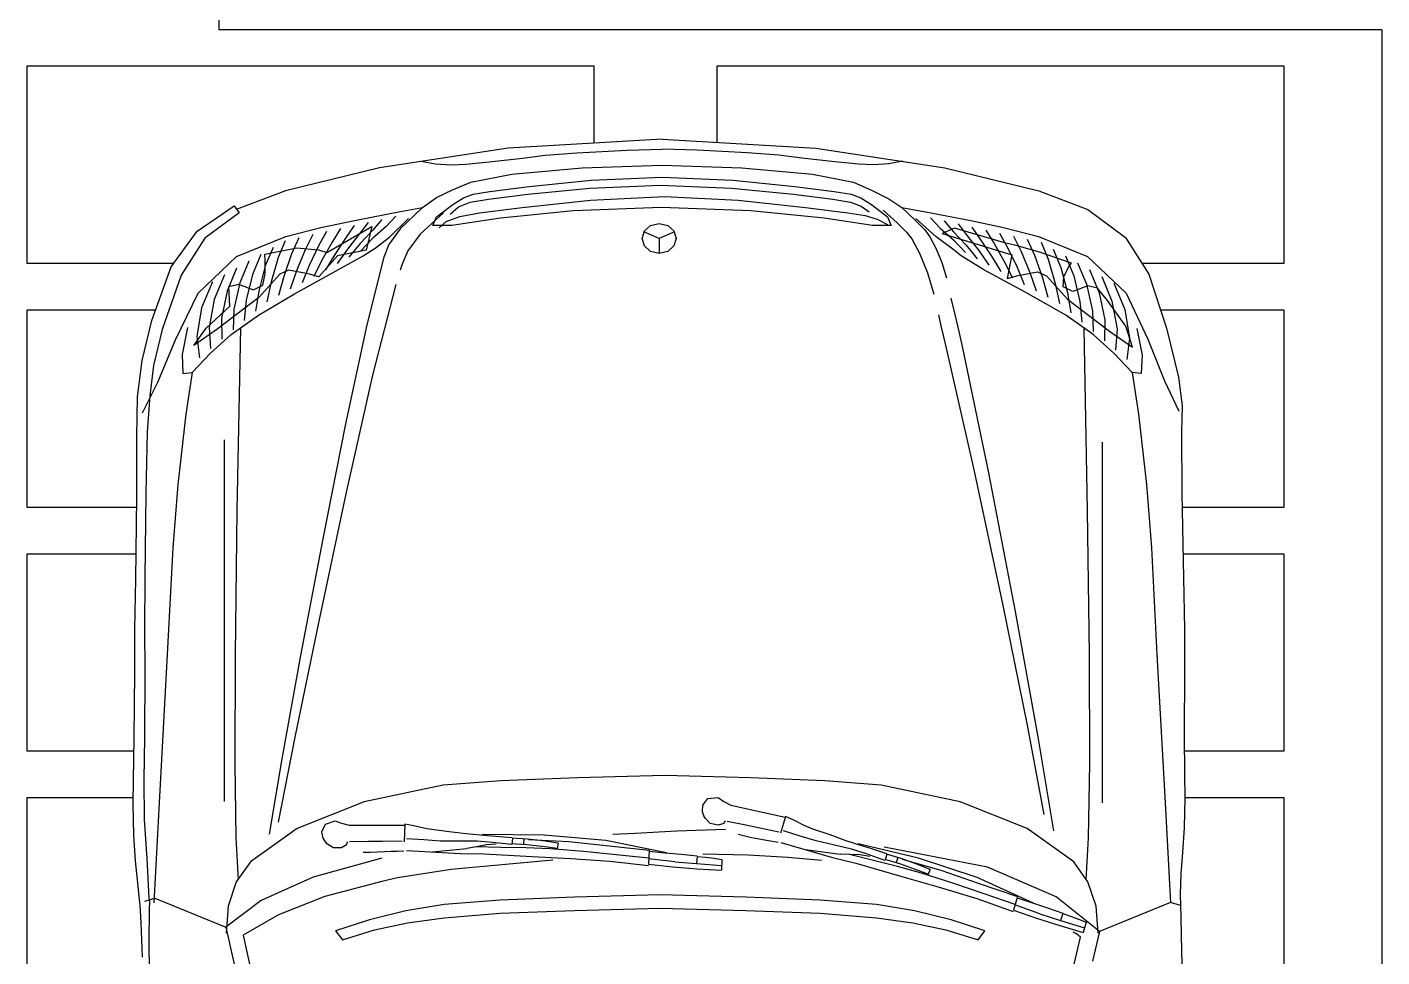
# Model space of a CAD drawing. Header units: millimetres. Extents: x 3923 to 4007, y 744 to 863.
# Drawn here: x 3928.273 to 3932.285, y 828.165 to 830.919 of the extents above; entities that cross this region are included whole.
import ezdxf

# ---------------------------------------------------------------- set-up
doc = ezdxf.new("R2010")
doc.units = ezdxf.units.MM
doc.layers.add('-HIDRO', color=8, linetype='Continuous')

# ---------------------------------------------------------------- blocks, each defined once
blk = doc.blocks.new('Austin Mini dessus')
at = {"color": 8, "flags": 128}
for points in [[(0.581, 3.797), (0.6212, 3.7976)], [(0.6212, 3.7976), (0.674, 3.7963)], [(-0.2069, 3.765), (-0.1204, 3.7865)], [(-0.1204, 3.7865), (-0.0703, 3.7926)], [(-0.114, 3.7617), (-0.0609, 3.787)], [(-0.0703, 3.7926), (-0.0241, 3.7916)], [(-0.0241, 3.7916), (0.0842, 3.7922)], [(0.0842, 3.7922), (0.2332, 3.7952)], [(0.2332, 3.7952), (0.3237, 3.797)], [(0.3237, 3.797), (0.3971, 3.7966)], [(0.3971, 3.7966), (0.5088, 3.7962)], [(0.5088, 3.7962), (0.581, 3.797)], [(0.674, 3.7963), (0.7177, 3.7934)], [(0.7177, 3.7934), (0.7547, 3.7905)], [(0.7547, 3.7905), (0.7913, 3.7892)], [(0.7913, 3.7892), (0.8117, 3.7899)], [(0.8107, 3.7898), (0.8054, 3.7722)], [(0.8117, 3.7899), (0.831, 3.7901)], [(0.831, 3.7901), (0.8924, 3.7915)], [(0.8924, 3.7915), (1.0016, 3.7949)], [(-0.302, 3.7337), (-0.2069, 3.765)], [(-0.1874, 3.7324), (-0.114, 3.7617)], [(0.3684, 3.7483), (0.6405, 3.7634)], [(0.6405, 3.7634), (0.8064, 3.7721)], [(0.8054, 3.7722), (0.8566, 3.6469)], [(-0.3667, 3.6929), (-0.302, 3.7337)], [(-0.269, 3.694), (-0.1874, 3.7324)], [(-0.0554, 3.7158), (0.0688, 3.7297)], [(0.0688, 3.7297), (0.18, 3.7384)], [(0.18, 3.7384), (0.3684, 3.7483)], [(-0.1734, 3.7051), (-0.2108, 3.6933)], [(-0.2065, 3.713), (-0.1595, 3.7223)], [(-0.2018, 3.6646), (-0.1734, 3.7051)], [(-0.1288, 3.7047), (-0.1629, 3.672)], [(-0.1595, 3.7223), (-0.127, 3.7206)], [(-0.127, 3.7206), (-0.1288, 3.7047)], [(-0.1288, 3.7047), (-0.0554, 3.7158)], [(-0.4163, 3.6266), (-0.3667, 3.6929)], [(-0.3332, 3.6261), (-0.269, 3.694)], [(-0.2862, 3.6722), (-0.24, 3.6915)], [(-0.2108, 3.6933), (-0.2557, 3.6613)], [(-0.2548, 3.669), (-0.2057, 3.6781)], [(-0.24, 3.6915), (-0.1897, 3.6999)], [(-0.2057, 3.6781), (-0.1684, 3.6754)], [(-0.1897, 3.6999), (-0.152, 3.6952)], [(-0.2983, 3.6509), (-0.2548, 3.669)], [(-0.2557, 3.6613), (-0.2776, 3.6432)], [(-0.2696, 3.6465), (-0.2217, 3.6563)], [(-0.2582, 3.5904), (-0.2018, 3.6646)], [(-0.2217, 3.6563), (-0.1848, 3.6556)], [(-0.1629, 3.672), (-0.1958, 3.6357)], [(-0.3103, 3.6295), (-0.2696, 3.6465)], [(-0.2844, 3.624), (-0.2378, 3.6344)], [(-0.2776, 3.6432), (-0.2819, 3.6262)], [(-0.2378, 3.6344), (-0.2012, 3.6358)], [(-0.1958, 3.6357), (-0.2299, 3.5876)], [(0.6296, 3.652), (-0.0059, 3.652)], [(0.8118, 3.6411), (0.769, 3.6265)], [(0.8566, 3.6469), (0.7958, 3.5707)], [(0.8596, 3.6444), (0.8118, 3.6411)], [(0.8566, 3.6469), (0.909, 3.6348)], [(-0.4494, 3.54), (-0.4163, 3.6266)], [(-0.3686, 3.5396), (-0.3332, 3.6261)], [(-0.3224, 3.6082), (-0.2844, 3.624)], [(-0.2992, 3.6015), (-0.2538, 3.6126)], [(-0.2819, 3.6262), (-0.2717, 3.5998)], [(-0.2538, 3.6126), (-0.2177, 3.6161)], [(-0.2069, 3.6195), (0.1144, 3.6255)], [(0.1144, 3.6255), (0.369, 3.6287)], [(0.369, 3.6287), (0.5603, 3.6292)], [(0.5603, 3.6292), (0.6914, 3.6273)], [(0.6914, 3.6273), (0.7656, 3.6231)], [(0.769, 3.6265), (0.7337, 3.6018)], [(0.8299, 3.5961), (0.835, 3.6098)], [(0.835, 3.6098), (0.8402, 3.6233)], [(0.8372, 3.5784), (0.8502, 3.6203)], [(0.8402, 3.6233), (0.8582, 3.6183)], [(0.8462, 3.577), (0.8582, 3.6183)], [(0.8634, 3.6093), (0.8604, 3.6051)], [(0.8666, 3.6133), (0.8634, 3.6093)], [(0.9143, 3.6021), (0.8666, 3.6133)], [(-0.3219, 3.5976), (-0.3417, 3.5395)], [(-0.3344, 3.5868), (-0.2992, 3.6015)], [(-0.3144, 3.5923), (-0.3219, 3.5976)], [(-0.2975, 3.5839), (-0.3144, 3.5923)], [(-0.3139, 3.579), (-0.2698, 3.5907)], [(-0.2994, 3.5535), (-0.2582, 3.5904)], [(-0.28, 3.5832), (-0.2975, 3.5839)], [(-0.2717, 3.5998), (-0.28, 3.5832)], [(-0.2299, 3.5876), (-0.2701, 3.5169)], [(-0.2698, 3.5907), (-0.2341, 3.5963)], [(0.7337, 3.6018), (0.675, 3.5196)], [(0.8151, 3.5556), (0.8242, 3.5824)], [(0.8252, 3.5824), (0.8299, 3.5961)], [(0.8252, 3.5824), (0.8372, 3.5784)], [(0.8604, 3.6051), (0.8577, 3.6008)], [(-0.3465, 3.5655), (-0.3139, 3.579)], [(-0.3287, 3.5566), (-0.2858, 3.5689)], [(-0.2858, 3.5689), (-0.2505, 3.5765)], [(0.517, 3.5386), (0.6793, 3.5662)], [(0.7958, 3.5707), (0.7435, 3.4498)], [(0.8257, 3.5419), (0.8372, 3.5784)], [(0.8334, 3.5361), (0.8462, 3.577)], [(-0.4897, 3.3744), (-0.4494, 3.54)], [(-0.3843, 3.4776), (-0.3686, 3.5396)], [(-0.3585, 3.5441), (-0.3287, 3.5566)], [(-0.3417, 3.5395), (-0.3534, 3.4979)], [(-0.3356, 3.5327), (-0.2955, 3.5465)], [(-0.3066, 3.538), (-0.2994, 3.5535)], [(-0.3001, 3.5036), (-0.3066, 3.538)], [(-0.3051, 3.524), (-0.273, 3.5351)], [(-0.2955, 3.5465), (-0.2617, 3.5558)], [(0.2925, 3.4981), (0.517, 3.5386)], [(0.4929, 3.5192), (0.6502, 3.5491)], [(0.8063, 3.5287), (0.8151, 3.5556)], [(0.8257, 3.5419), (0.8097, 3.4979)], [(0.8192, 3.4954), (0.8334, 3.5361)], [(-0.3639, 3.5197), (-0.3356, 3.5327)], [(-0.3424, 3.5089), (-0.3051, 3.524)], [(-0.3148, 3.5016), (-0.2843, 3.5144)], [(-0.2701, 3.5169), (-0.3098, 3.443)], [(0.2791, 3.4759), (0.4929, 3.5192)], [(0.675, 3.5196), (0.6278, 3.4015)], [(0.8067, 3.5309), (0.7615, 3.4315)], [(0.7972, 3.5019), (0.8063, 3.5287)], [(-0.374, 3.3698), (-0.3363, 3.4925)], [(-0.3693, 3.4953), (-0.3424, 3.5089)], [(-0.3534, 3.4979), (-0.3572, 3.4821)], [(-0.3493, 3.4851), (-0.3148, 3.5016)], [(-0.3363, 3.4925), (-0.2946, 3.4845)], [(-0.3244, 3.4792), (-0.2956, 3.4936)], [(-0.2946, 3.4845), (-0.3001, 3.5036)], [(0.0478, 3.4514), (0.2925, 3.4981)], [(0.7718, 3.4351), (0.7952, 3.5024)], [(0.8092, 3.4984), (0.7905, 3.4435)], [(0.7952, 3.5024), (0.8192, 3.4954)], [(0.7985, 3.4305), (0.8212, 3.4949)], [(-0.3968, 3.4202), (-0.3843, 3.4776)], [(-0.3572, 3.4821), (-0.3836, 3.3914)], [(-0.3746, 3.4709), (-0.3493, 3.4851)], [(-0.3561, 3.4613), (-0.3244, 3.4792)], [(-0.3341, 3.4567), (-0.3068, 3.4729)], [(0.0453, 3.4261), (0.2791, 3.4759)], [(-0.38, 3.4466), (-0.3561, 3.4613)], [(-0.363, 3.4375), (-0.3341, 3.4567)], [(-0.3437, 3.4343), (-0.3181, 3.4522)], [(-0.3098, 3.443), (-0.3346, 3.403)], [(-0.1749, 3.4052), (0.0478, 3.4514)], [(0.7435, 3.4498), (0.7081, 3.2674)], [(0.7905, 3.4435), (0.7715, 3.3887)], [(0.8558, 3.4451), (0.8359, 3.3854)], [(0.8715, 3.4329), (0.8558, 3.4451)], [(-0.4112, 3.3468), (-0.3968, 3.4202)], [(-0.3854, 3.4222), (-0.363, 3.4375)], [(-0.3698, 3.4136), (-0.3437, 3.4343)], [(-0.3534, 3.4119), (-0.3294, 3.4315)], [(-0.172, 3.3767), (0.0453, 3.4261)], [(0.7615, 3.4315), (0.7277, 3.3278)], [(0.7484, 3.3675), (0.7718, 3.4351)], [(0.7785, 3.3642), (0.7985, 3.4305)], [(0.8536, 3.3763), (0.8715, 3.4329)], [(-0.3908, 3.3978), (-0.3698, 3.4136)], [(-0.3836, 3.3914), (-0.374, 3.3698)], [(-0.3767, 3.3898), (-0.3534, 3.4119)], [(-0.363, 3.3894), (-0.3407, 3.4108)], [(-0.3346, 3.403), (-0.3481, 3.3863)], [(-0.2335, 3.3912), (-0.2013, 3.399)], [(-0.2013, 3.399), (-0.1749, 3.4052)], [(0.6278, 3.4015), (0.5988, 3.2619)], [(-0.5243, 3.1472), (-0.4897, 3.3744)], [(-0.3961, 3.3734), (-0.3767, 3.3898)], [(-0.3836, 3.366), (-0.363, 3.3894)], [(-0.3481, 3.3863), (-0.3679, 3.3589)], [(-0.347, 3.3593), (-0.3226, 3.369)], [(-0.3226, 3.369), (-0.2958, 3.3774)], [(-0.2599, 3.3851), (-0.2335, 3.3912)], [(-0.2307, 3.363), (-0.2112, 3.3675)], [(-0.2112, 3.3675), (-0.1915, 3.3721)], [(-0.1915, 3.3721), (-0.172, 3.3767)], [(0.7293, 3.299), (0.7484, 3.3675)], [(0.7715, 3.3887), (0.7537, 3.3335)], [(0.8359, 3.3854), (0.8202, 3.3211)], [(0.8415, 3.3179), (0.8536, 3.3763)], [(-0.4198, 3.2983), (-0.4112, 3.3468)], [(-0.4015, 3.349), (-0.3836, 3.366)], [(-0.3679, 3.3589), (-0.4003, 3.3232)], [(-0.3805, 3.3391), (-0.3683, 3.348)], [(-0.3683, 3.348), (-0.347, 3.3593)], [(-0.339, 3.3298), (-0.3048, 3.3438)], [(-0.3048, 3.3438), (-0.2667, 3.355)], [(0.7472, 3.3485), (0.7374, 3.3232)], [(0.7462, 3.3202), (0.7557, 3.3455)], [(0.7472, 3.3485), (0.7557, 3.345)], [(0.7597, 3.2985), (0.7785, 3.3642)], [(-0.4198, 3.2983), (-0.397, 3.3226)], [(-0.397, 3.3226), (-0.3805, 3.3391)], [(-0.3644, 3.3161), (-0.339, 3.3298)], [(0.7277, 3.3278), (0.7023, 3.2216)], [(0.7374, 3.3232), (0.728, 3.2975)], [(0.7371, 3.2944), (0.7462, 3.3202)], [(0.7537, 3.3335), (0.7422, 3.2911)], [(0.8202, 3.3211), (0.8092, 3.2537)], [(-0.5014, 3.3001), (-0.4965, 3.2759)], [(-0.435, 3.2757), (-0.4198, 3.2983)], [(-0.3926, 3.2902), (-0.3764, 3.3069)], [(-0.3764, 3.3069), (-0.3644, 3.3161)], [(0.728, 3.2975), (0.7203, 3.2716)], [(0.7478, 3.258), (0.7597, 3.2985)], [(0.8325, 3.2537), (0.8415, 3.3179)], [(-0.4965, 3.2759), (-0.4951, 3.2474)], [(-0.4498, 3.2462), (-0.435, 3.2757)], [(-0.4251, 3.2451), (-0.4036, 3.2735)], [(-0.415, 3.2655), (-0.3926, 3.2902)], [(-0.4036, 3.2735), (-0.3881, 3.2799)], [(-0.3992, 3.255), (-0.3897, 3.273)], [(-0.3881, 3.2799), (-0.3879, 3.2469)], [(0.7198, 3.2721), (0.7153, 3.258)], [(0.7208, 3.2721), (0.7313, 3.2686)], [(0.7263, 3.2915), (0.7353, 3.2885)], [(0.7293, 3.2686), (0.7371, 3.2944)], [(0.7422, 3.2911), (0.7318, 3.2485)], [(-0.4054, 3.2337), (-0.3992, 3.255)], [(0.5988, 3.2619), (0.5909, 3.1628)], [(0.7153, 3.258), (0.7105, 3.2437)], [(0.7313, 3.2686), (0.72, 3.2361)], [(0.7318, 3.2485), (0.7208, 3.2061)], [(0.7361, 3.2172), (0.7478, 3.258)], [(0.8092, 3.2537), (0.8014, 3.1546)], [(0.8246, 3.1546), (0.8325, 3.2537)], [(-0.4951, 3.2474), (-0.4961, 3.222)], [(-0.4642, 3.2131), (-0.4498, 3.2462)], [(-0.4433, 3.2092), (-0.4368, 3.2263)], [(-0.4368, 3.2263), (-0.4251, 3.2451)], [(-0.4292, 3.2081), (-0.4223, 3.2271)], [(-0.4223, 3.2271), (-0.4123, 3.2411)], [(-0.4102, 3.2033), (-0.4054, 3.2337)], [(-0.3879, 3.2469), (-0.4009, 3.1615)], [(0.7063, 3.2296), (0.6964, 3.1985)], [(0.7105, 3.2437), (0.7063, 3.2296)], [(0.72, 3.2361), (0.7116, 3.2101)], [(0.7215, 3.2248), (0.721, 3.2072)], [(0.7243, 3.2421), (0.7215, 3.2248)], [(-0.4961, 3.222), (-0.5002, 3.1805)], [(-0.4783, 3.1411), (-0.4642, 3.2131)], [(-0.4482, 3.1794), (-0.4433, 3.2092)], [(-0.4345, 3.1767), (-0.4292, 3.2081)], [(-0.42, 3.129), (-0.4102, 3.2033)], [(0.7116, 3.2101), (0.7041, 3.1774)], [(0.721, 3.2072), (0.7203, 3.1896)], [(0.7263, 3.1761), (0.7361, 3.2172)], [(-0.5002, 3.1805), (-0.5068, 3.1221)], [(-0.457, 3.1102), (-0.4482, 3.1794)], [(-0.4433, 3.1075), (-0.4345, 3.1767)], [(0.6964, 3.1985), (0.6864, 3.1723)], [(0.7041, 3.1774), (0.6969, 3.1476)], [(0.7123, 3.1286), (0.7203, 3.1896)], [(-0.4009, 3.1615), (-0.4139, 3.0323)], [(0.5909, 3.1628), (0.5858, 3.0317)], [(0.6864, 3.1723), (0.6761, 3.1418)], [(0.6998, 3.0852), (0.7263, 3.1761)], [(0.7318, 3.1572), (0.726, 3.0977)], [(0.8014, 3.1546), (0.7962, 3.0235)], [(0.8194, 3.0235), (0.8246, 3.1546)], [(-0.5405, 2.876), (-0.5243, 3.1472)], [(-0.4897, 3.0166), (-0.4783, 3.1411)], [(-0.4326, 3.01), (-0.42, 3.129)], [(0.6761, 3.1418), (0.6698, 3.1266)], [(0.6969, 3.1476), (0.6884, 3.1193)], [(-0.5068, 3.1221), (-0.5121, 3.0818)], [(-0.4678, 3.0008), (-0.457, 3.1102)], [(-0.4541, 2.9981), (-0.4433, 3.1075)], [(0.6607, 3.1082), (0.6538, 3.0932)], [(0.6698, 3.1266), (0.6607, 3.1082)], [(0.6884, 3.1193), (0.6795, 3.0899)], [(-0.5121, 3.0818), (-0.5164, 3.0261)], [(0.6338, 2.997), (0.6553, 3.0927)], [(0.6538, 3.0932), (0.6836, 3.0845)], [(0.6818, 3.0817), (0.6747, 3.0485)], [(0.726, 3.0977), (0.7219, 3.0275)], [(0.6902, 3.0313), (0.6957, 3.0601)], [(0.6957, 3.0601), (0.6993, 3.0807)], [(0.6747, 3.0485), (0.6693, 3.0237)], [(-0.5164, 3.0261), (-0.5207, 2.9376)], [(-0.4943, 2.876), (-0.4897, 3.0166)], [(-0.4389, 2.8801), (-0.4326, 3.01)], [(-0.4139, 3.0323), (-0.4198, 2.8742)], [(0.5858, 3.0317), (0.5818, 2.8809)], [(0.6693, 3.0237), (0.6625, 2.9905)], [(0.6853, 3.0102), (0.6902, 3.0313)], [(0.7219, 3.0275), (0.7205, 2.9476)], [(0.7962, 3.0235), (0.7923, 2.8727)], [(0.8155, 2.8727), (0.8194, 3.0235)], [(-0.473, 2.876), (-0.4678, 3.0008)], [(-0.4594, 2.8733), (-0.4541, 2.9981)], [(0.6273, 2.9847), (0.6338, 2.997)], [(0.6618, 2.9878), (0.6631, 2.986)], [(0.6631, 2.986), (0.6661, 2.9845)], [(0.677, 2.9877), (0.6796, 2.9022)], [(0.6202, 2.9747), (0.6273, 2.9847)], [(0.6221, 2.9567), (0.6202, 2.9747)], [(0.6661, 2.9845), (0.6693, 2.9748)], [(0.6693, 2.9748), (0.6662, 2.9608)], [(0.7259, 2.9524), (0.7277, 2.9669)], [(0.7277, 2.9669), (0.7297, 2.9812)], [(0.7297, 2.9812), (0.7484, 2.9804)], [(0.7369, 2.9367), (0.7402, 2.9806)], [(0.7461, 2.9374), (0.7484, 2.9804)], [(-0.5207, 2.9376), (-0.5227, 2.876)], [(0.6341, 2.9475), (0.6221, 2.9567)], [(0.6455, 2.9473), (0.6341, 2.9475)], [(0.6529, 2.9495), (0.6455, 2.9473)], [(0.6577, 2.9524), (0.6529, 2.9495)], [(0.6662, 2.9608), (0.6577, 2.9524)], [(0.7205, 2.9096), (0.7234, 2.9377)], [(0.7244, 2.9379), (0.7259, 2.9524)], [(0.7244, 2.9379), (0.7369, 2.9367)], [(0.7339, 2.8986), (0.7369, 2.9367)], [(0.7427, 2.8947), (0.7461, 2.9374)], [(-0.3881, 2.8859), (-0.3786, 2.8967)], [(-0.3786, 2.8967), (-0.3653, 2.9008)], [(-0.3767, 2.8977), (-0.3653, 2.8708)], [(-0.3653, 2.9008), (-0.352, 2.8967)], [(-0.352, 2.8967), (-0.3425, 2.8859)], [(0.6796, 2.9022), (0.6837, 2.8284)], [(0.718, 2.8814), (0.7205, 2.9096)], [(0.7339, 2.8986), (0.7283, 2.8522)], [(0.7381, 2.8519), (0.7427, 2.8947)], [(-0.5405, 2.876), (-0.5243, 2.6047)], [(-0.5207, 2.8143), (-0.5227, 2.876)], [(-0.4897, 2.7353), (-0.4943, 2.876)], [(-0.4678, 2.7512), (-0.473, 2.876)], [(-0.4541, 2.7484), (-0.4594, 2.8733)], [(-0.4326, 2.7495), (-0.4389, 2.8801)], [(-0.4198, 2.8742), (-0.4139, 2.72)], [(-0.3917, 2.8708), (-0.3881, 2.8859)], [(-0.3881, 2.8557), (-0.3917, 2.8708)], [(-0.3653, 2.8708), (-0.3767, 2.844)], [(-0.3653, 2.8708), (-0.3389, 2.8708)], [(-0.3425, 2.8859), (-0.3389, 2.8708)], [(-0.3389, 2.8708), (-0.3425, 2.8557)], [(0.5818, 2.8809), (0.5858, 2.7275)], [(0.7179, 2.8836), (0.6962, 2.7767)], [(0.7152, 2.8533), (0.718, 2.8814)], [(0.7923, 2.8727), (0.7962, 2.7218)], [(0.8194, 2.7218), (0.8155, 2.8727)], [(-0.3786, 2.845), (-0.3881, 2.8557)], [(-0.3653, 2.8409), (-0.3786, 2.845)], [(-0.352, 2.845), (-0.3653, 2.8409)], [(-0.3425, 2.8557), (-0.352, 2.845)], [(0.7054, 2.7825), (0.7131, 2.8533)], [(0.7131, 2.8533), (0.7381, 2.8519)], [(0.7277, 2.8526), (0.7218, 2.7949)], [(0.7325, 2.784), (0.7401, 2.8518)], [(0.6837, 2.8284), (0.6857, 2.7893)], [(-0.5164, 2.7259), (-0.5207, 2.8143)], [(0.7218, 2.7949), (0.7156, 2.7372)], [(0.6962, 2.7767), (0.6866, 2.668)], [(0.6979, 2.7113), (0.7054, 2.7825)], [(0.7279, 2.7148), (0.7325, 2.784)], [(-0.457, 2.6417), (-0.4678, 2.7512)], [(-0.4433, 2.639), (-0.4541, 2.7484)], [(-0.42, 2.6293), (-0.4326, 2.7495)], [(-0.5121, 2.6701), (-0.5164, 2.7259)], [(-0.4783, 2.6109), (-0.4897, 2.7353)], [(0.5858, 2.7275), (0.5909, 2.5917)], [(0.7156, 2.7372), (0.7107, 2.6794)], [(-0.4139, 2.72), (-0.4009, 2.5911)], [(0.6946, 2.6403), (0.6979, 2.7113)], [(0.7244, 2.6467), (0.7279, 2.7148)], [(0.7962, 2.7218), (0.8014, 2.5907)], [(0.8246, 2.5907), (0.8194, 2.7218)], [(0.701, 2.6926), (0.6971, 2.6657)], [(0.701, 2.6926), (0.7101, 2.6911)], [(0.7063, 2.6647), (0.71, 2.6915)], [(0.7107, 2.6794), (0.709, 2.6356)], [(0.731, 2.6835), (0.7474, 2.5042)], [(-0.5068, 2.6299), (-0.5121, 2.6701)], [(0.6866, 2.668), (0.6857, 2.5588)], [(0.6971, 2.6657), (0.6937, 2.6386)], [(0.7033, 2.6376), (0.7063, 2.6647)], [(-0.5002, 2.5714), (-0.5068, 2.6299)], [(-0.4482, 2.5725), (-0.457, 2.6417)], [(-0.4345, 2.5698), (-0.4433, 2.639)], [(-0.4102, 2.5543), (-0.42, 2.6293)], [(0.6937, 2.6386), (0.692, 2.6115)], [(0.6934, 2.6323), (0.7028, 2.6314)], [(0.7015, 2.6106), (0.7033, 2.6376)], [(0.709, 2.6356), (0.7085, 2.5917)], [(0.7219, 2.6045), (0.7244, 2.6467)], [(-0.5243, 2.6047), (-0.4897, 2.3776)], [(-0.4642, 2.5388), (-0.4783, 2.6109)], [(0.6914, 2.6119), (0.6903, 2.5972)], [(0.6924, 2.6121), (0.7034, 2.6111)], [(0.7034, 2.6111), (0.6997, 2.5769)], [(0.7197, 2.5621), (0.7219, 2.6045)], [(-0.4009, 2.5911), (-0.3879, 2.5051)], [(0.5909, 2.5917), (0.5988, 2.49)], [(0.689, 2.5822), (0.6878, 2.5675)], [(0.6903, 2.5972), (0.689, 2.5822)], [(0.7026, 2.5837), (0.7038, 2.5662)], [(0.7085, 2.5917), (0.7072, 2.5478)], [(0.8014, 2.5907), (0.8092, 2.4916)], [(0.8325, 2.4916), (0.8246, 2.5907)], [(-0.4961, 2.5299), (-0.5002, 2.5714)], [(-0.4433, 2.5428), (-0.4482, 2.5725)], [(-0.429, 2.5374), (-0.4345, 2.5698)], [(0.6878, 2.5675), (0.6847, 2.5306)], [(0.6997, 2.5769), (0.6975, 2.5497)], [(0.7038, 2.5662), (0.7072, 2.5489)], [(0.7193, 2.5199), (0.7197, 2.5621)], [(-0.4511, 2.5067), (-0.4642, 2.5388)], [(-0.4368, 2.5257), (-0.4433, 2.5428)], [(-0.4211, 2.5171), (-0.429, 2.5374)], [(-0.4038, 2.5192), (-0.4102, 2.5543)], [(0.6975, 2.5497), (0.6975, 2.5161)], [(0.7072, 2.5489), (0.7105, 2.5317)], [(0.7164, 2.4705), (0.7105, 2.5317)], [(-0.4951, 2.5046), (-0.4961, 2.5299)], [(-0.4251, 2.5069), (-0.4368, 2.5257)], [(-0.4082, 2.5023), (-0.4211, 2.5171)], [(-0.3951, 2.4956), (-0.4038, 2.5192)], [(0.6847, 2.5306), (0.6807, 2.5008)], [(0.6975, 2.5161), (0.6972, 2.4854)], [(0.714, 2.4253), (0.7193, 2.5199)], [(-0.4965, 2.4761), (-0.4951, 2.5046)], [(-0.4377, 2.4782), (-0.4511, 2.5067)], [(-0.4036, 2.4784), (-0.4251, 2.5069)], [(-0.4106, 2.4907), (-0.373, 2.4496)], [(-0.3837, 2.4832), (-0.3951, 2.4956)], [(-0.3879, 2.5051), (-0.3881, 2.472)], [(0.5988, 2.49), (0.6278, 2.3505)], [(0.6807, 2.5008), (0.6754, 2.4613)], [(0.6972, 2.4854), (0.6952, 2.456)], [(0.7474, 2.5042), (0.7622, 2.4097)], [(0.8092, 2.4916), (0.8202, 2.4242)], [(0.8415, 2.4274), (0.8325, 2.4916)], [(-0.5014, 2.4519), (-0.4965, 2.4761)], [(-0.4198, 2.4536), (-0.4377, 2.4782)], [(-0.3881, 2.472), (-0.4036, 2.4784)], [(0.6754, 2.4613), (0.673, 2.4486)], [(-0.4198, 2.4536), (-0.3822, 2.4143)], [(-0.4126, 2.4151), (-0.4198, 2.4536)], [(-0.373, 2.4496), (-0.3435, 2.4277)], [(0.673, 2.4486), (0.6699, 2.4354)], [(0.6952, 2.456), (0.6932, 2.4254)], [(-0.3975, 2.3367), (-0.4126, 2.4151)], [(-0.3677, 2.3955), (-0.4003, 2.4288)], [(-0.3822, 2.4143), (-0.3546, 2.3944)], [(-0.3435, 2.4277), (-0.32, 2.4176)], [(-0.32, 2.4176), (-0.3092, 2.4141)], [(0.6699, 2.4354), (0.6674, 2.4227)], [(0.6674, 2.4227), (0.6984, 2.421)], [(0.6695, 2.3245), (0.669, 2.4226)], [(0.6972, 2.4178), (0.6978, 2.3839)], [(0.715, 2.4096), (0.7145, 2.4208)], [(0.8202, 2.4242), (0.8359, 2.3599)], [(0.8536, 2.369), (0.8415, 2.4274)], [(-0.4043, 2.4065), (-0.3863, 2.3895)], [(-0.3863, 2.3895), (-0.3657, 2.3661)], [(-0.3478, 2.3704), (-0.3677, 2.3955)], [(-0.3546, 2.3944), (-0.3323, 2.3856)], [(-0.2838, 2.4064), (-0.1243, 2.3655)], [(0.7153, 2.3984), (0.715, 2.4096)], [(0.7156, 2.3872), (0.7153, 2.3984)], [(0.7622, 2.4097), (0.7686, 2.3821)], [(-0.4897, 2.3776), (-0.4494, 2.2119)], [(-0.3989, 2.3821), (-0.3794, 2.3657)], [(-0.3794, 2.3657), (-0.3561, 2.3436)], [(-0.3657, 2.3661), (-0.3434, 2.3447)], [(-0.3346, 2.3489), (-0.3478, 2.3704)], [(-0.3323, 2.3856), (-0.2128, 2.3556)], [(-0.1243, 2.3655), (0.085, 2.3182)], [(0.6978, 2.3839), (0.6981, 2.3586)], [(0.7163, 2.3745), (0.7156, 2.3872)], [(0.717, 2.3616), (0.7163, 2.3745)], [(0.7276, 2.3821), (0.761, 2.261)], [(0.7686, 2.3821), (0.7952, 2.2812)], [(0.8715, 2.3124), (0.8536, 2.369)], [(-0.3935, 2.3577), (-0.3726, 2.3419)], [(-0.3864, 2.3641), (-0.3443, 2.3544)], [(-0.3402, 2.2847), (-0.3864, 2.3641)], [(-0.3726, 2.3419), (-0.3464, 2.3212)], [(-0.3561, 2.3436), (-0.3321, 2.324)], [(-0.3443, 2.3544), (-0.3348, 2.3038)], [(-0.3048, 2.2947), (-0.3346, 2.3489)], [(-0.2128, 2.3556), (-0.0386, 2.3181)], [(0.6278, 2.3505), (0.675, 2.2324)], [(0.6981, 2.3586), (0.6989, 2.3247)], [(0.7167, 2.349), (0.717, 2.3616)], [(0.8359, 2.3599), (0.8558, 2.3002)], [(-0.3843, 2.2744), (-0.3975, 2.3367)], [(-0.3881, 2.3334), (-0.3657, 2.3181)], [(-0.3657, 2.3181), (-0.3368, 2.2988)], [(-0.3464, 2.3212), (-0.3209, 2.3033)], [(-0.0386, 2.3181), (0.1643, 2.2777)], [(0.085, 2.3182), (0.3093, 2.2706)], [(0.6659, 2.3111), (0.6695, 2.3245)], [(0.6989, 2.3218), (0.7006, 2.3204)], [(0.7006, 2.3204), (0.7038, 2.3197)], [(0.7038, 2.3197), (0.7091, 2.3109)], [(-0.3827, 2.309), (-0.3589, 2.2942)], [(-0.3589, 2.2942), (-0.3272, 2.2763)], [(-0.3368, 2.2988), (-0.3096, 2.2826)], [(-0.3348, 2.3038), (-0.2973, 2.271)], [(-0.2675, 2.228), (-0.3048, 2.2947)], [(0.6613, 2.2997), (0.6659, 2.3111)], [(0.6672, 2.2826), (0.6613, 2.2997)], [(0.7093, 2.2966), (0.7029, 2.2864)], [(0.7091, 2.3109), (0.7093, 2.2966)], [(0.8558, 2.3002), (0.8715, 2.3124)], [(-0.3686, 2.2124), (-0.3843, 2.2744)], [(-0.3774, 2.2846), (-0.352, 2.2704)], [(-0.352, 2.2704), (-0.3175, 2.2539)], [(-0.3489, 2.2319), (-0.3449, 2.2704)], [(-0.3449, 2.2704), (-0.3402, 2.2847)], [(-0.3272, 2.2763), (-0.2983, 2.2619)], [(-0.2973, 2.271), (-0.3028, 2.2519)], [(0.1643, 2.2777), (0.3699, 2.2387)], [(0.3093, 2.2706), (0.5139, 2.2288)], [(0.6809, 2.2764), (0.6672, 2.2826)], [(0.6921, 2.2787), (0.6809, 2.2764)], [(0.6988, 2.2826), (0.6921, 2.2787)], [(0.7029, 2.2864), (0.6988, 2.2826)], [(0.7952, 2.2812), (0.8271, 2.1996)], [(-0.372, 2.2602), (-0.3452, 2.2466)], [(-0.3452, 2.2466), (-0.3079, 2.2315)], [(-0.3175, 2.2539), (-0.287, 2.2412)], [(-0.3028, 2.2519), (-0.3094, 2.2175)], [(0.761, 2.261), (0.8021, 2.1691)], [(0.8634, 2.1376), (1.3706, 2.2486)], [(-0.3666, 2.2358), (-0.3383, 2.2228)], [(-0.3375, 2.1754), (-0.3489, 2.2319)], [(-0.3383, 2.2228), (-0.2982, 2.209)], [(-0.3079, 2.2315), (-0.2757, 2.2204)], [(-0.2299, 2.1644), (-0.2675, 2.228)], [(0.3699, 2.2387), (0.552, 2.2057)], [(0.5139, 2.2288), (0.6638, 2.199)], [(0.675, 2.2324), (0.7337, 2.1502)], [(-0.4494, 2.2119), (-0.4163, 2.1254)], [(-0.3332, 2.1259), (-0.3686, 2.2124)], [(-0.3612, 2.2114), (-0.3315, 2.199)], [(-0.3315, 2.199), (-0.2886, 2.1866)], [(-0.3094, 2.2175), (-0.3021, 2.202)], [(-0.3021, 2.202), (-0.261, 2.1651)], [(-0.2982, 2.209), (-0.2645, 2.1997)], [(0.552, 2.2057), (0.6848, 2.1831)], [(0.8271, 2.1996), (0.8634, 2.1376)], [(-0.3492, 2.1901), (-0.3167, 2.1765)], [(-0.3267, 2.1761), (-0.3375, 2.1754)], [(-0.3036, 2.1762), (-0.3267, 2.1761)], [(-0.3167, 2.1765), (-0.2725, 2.1648)], [(-0.2827, 2.1724), (-0.3036, 2.1762)], [(-0.2886, 2.1866), (-0.2532, 2.179)], [(-0.3372, 2.1687), (-0.3019, 2.154)], [(-0.3019, 2.154), (-0.2565, 2.1429)], [(-0.2847, 2.1294), (-0.2744, 2.1557)], [(-0.2744, 2.1557), (-0.2827, 2.1724)], [(-0.2725, 2.1648), (-0.2368, 2.1592)], [(-0.261, 2.1651), (-0.2046, 2.0909)], [(-0.1958, 2.1163), (-0.2299, 2.1644)], [(0.7337, 2.1502), (0.769, 2.1254)], [(0.8021, 2.1691), (0.849, 2.1068)], [(-0.4226, 2.1216), (-0.4101, 2.1302)], [(-0.4101, 2.1302), (-0.3656, 2.0699)], [(-0.269, 2.0579), (-0.3332, 2.1259)], [(-0.3251, 2.1474), (-0.2871, 2.1315)], [(-0.3131, 2.126), (-0.2723, 2.109)], [(-0.2871, 2.1315), (-0.2405, 2.1211)], [(-0.2803, 2.1124), (-0.2847, 2.1294)], [(-0.2565, 2.1429), (-0.2204, 2.1395)], [(-0.2069, 2.1325), (0.1144, 2.1265)], [(0.1144, 2.1265), (0.369, 2.1233)], [(0.6914, 2.1247), (0.7656, 2.1289)], [(0.9014, 2.1189), (1.0142, 2.1447)], [(-0.3778, 2.0561), (-0.4226, 2.1216)], [(-0.301, 2.1047), (-0.2575, 2.0865)], [(-0.2456, 2.1137), (-0.2803, 2.1124)], [(-0.2723, 2.109), (-0.2245, 2.0993)], [(-0.2071, 2.072), (-0.2456, 2.1137)], [(-0.2405, 2.1211), (-0.204, 2.1197)], [(-0.1629, 2.08), (-0.1958, 2.1163)], [(0.6276, 2.1045), (-0.0104, 2.1045)], [(0.369, 2.1233), (0.5603, 2.1227)], [(0.5603, 2.1227), (0.6914, 2.1247)], [(0.769, 2.1254), (0.8118, 2.1109)], [(0.7979, 1.9816), (0.849, 2.1068)], [(0.8118, 2.1109), (0.8596, 2.1076)], [(0.849, 2.1068), (0.9014, 2.1189)], [(-0.289, 2.0833), (-0.2428, 2.064)], [(-0.2575, 2.0865), (-0.2084, 2.0774)], [(-0.2245, 2.0993), (-0.1876, 2.0999)], [(-0.2084, 2.0774), (-0.1711, 2.0801)], [(-0.2046, 2.0909), (-0.1762, 2.0504)], [(-0.1288, 2.0473), (-0.1629, 2.08)], [(-0.3153, 2.0107), (-0.3778, 2.0561)], [(-0.3656, 2.0699), (-0.3005, 2.0279)], [(-0.1866, 2.0184), (-0.269, 2.0579)], [(-0.2428, 2.064), (-0.1924, 2.0556)], [(-0.1762, 2.0504), (-0.2071, 2.072)], [(-0.1924, 2.0556), (-0.1547, 2.0604)], [(-0.2082, 2.0394), (-0.1605, 2.0298)], [(-0.1605, 2.0298), (-0.1273, 2.0313)], [(-0.1288, 2.0473), (-0.0554, 2.0362)], [(-0.1273, 2.0313), (-0.1288, 2.0473)], [(-0.0554, 2.0362), (0.0688, 2.0223)], [(-0.2203, 1.9763), (-0.3153, 2.0107)], [(-0.3005, 2.0279), (-0.2047, 1.9948)], [(-0.1118, 1.9868), (-0.1866, 2.0184)], [(0.0688, 2.0223), (0.18, 2.0136)], [(0.18, 2.0136), (0.3684, 2.0036)], [(-0.2047, 1.9948), (-0.141, 1.9797)], [(-0.0578, 1.9603), (-0.1118, 1.9868)], [(0.3684, 2.0036), (0.6405, 1.9886)], [(0.6405, 1.9886), (0.8064, 1.9798)], [(-0.1499, 1.9594), (-0.2203, 1.9763)], [(-0.0857, 1.9511), (-0.1499, 1.9594)], [(-0.141, 1.9797), (-0.088, 1.9728)], [(-0.088, 1.9728), (-0.0243, 1.9685)], [(-0.0243, 1.9685), (0.084, 1.9658)], [(0.084, 1.9658), (0.2331, 1.9643)], [(0.2331, 1.9643), (0.3237, 1.9638)], [(0.3237, 1.9638), (0.3991, 1.9639)], [(0.3991, 1.9639), (0.5144, 1.9637)], [(0.5144, 1.9637), (0.5887, 1.9626)], [(0.5887, 1.9626), (0.6591, 1.9627)], [(0.6591, 1.9627), (0.7278, 1.9679)], [(0.7278, 1.9679), (0.7981, 1.971)], [(0.8032, 1.9639), (0.7979, 1.9816)], [(0.7981, 1.971), (0.7996, 1.9716)], [(0.7996, 1.9716), (0.8012, 1.972)], [(0.8012, 1.972), (0.803, 1.9721)], [(0.803, 1.9721), (0.8187, 1.9717)], [(0.8187, 1.9717), (0.8745, 1.9713)], [(0.902, 1.9603), (0.8406, 1.9574)], [(0.8745, 1.9713), (0.9836, 1.9722)], [(-0.0153, 1.9503), (-0.0857, 1.9511)], [(0.0907, 1.9502), (-0.0153, 1.9503)], [(0.2354, 1.9481), (0.0907, 1.9502)], [(0.3237, 1.9468), (0.2354, 1.9481)], [(0.3994, 1.9465), (0.3237, 1.9468)], [(0.5154, 1.9455), (0.3994, 1.9465)], [(0.5899, 1.9439), (0.5154, 1.9455)], [(0.6316, 1.9433), (0.5899, 1.9439)], [(0.6869, 1.9446), (0.6316, 1.9433)], [(0.7321, 1.9476), (0.6869, 1.9446)], [(0.7655, 1.9512), (0.7321, 1.9476)], [(0.7946, 1.9543), (0.7655, 1.9512)], [(0.8101, 1.9559), (0.7946, 1.9543)], [(0.8406, 1.9574), (0.8101, 1.9559)]]:
    blk.add_lwpolyline(points, dxfattribs=at)

msp = doc.modelspace()

# ---------------------------------------------------------------- linework, layer by layer
at = {"layer": '-HIDRO', "linetype": 'Continuous'}
for p, q in [((3928.8411, 852.9285), (3928.8411, 830.9115)), ((3932.2851, 830.9115), (3928.8411, 830.9115)), ((3932.2851, 830.9115), (3932.2851, 825.2835))]:
    msp.add_line(p, q, dxfattribs=at)
for points in [[(3928.707, 830.2192), (3928.2729, 830.2192), (3928.2729, 830.8044), (3929.9513, 830.8044), (3929.9513, 830.5755)], [(3930.316, 830.5779), (3930.316, 830.8044), (3931.9944, 830.8044), (3931.9944, 830.2192), (3931.574, 830.2192)], [(3928.5976, 829.4967), (3928.2729, 829.4967), (3928.2729, 830.0819), (3928.6536, 830.0819)], [(3931.629, 830.0819), (3931.9944, 830.0819), (3931.9944, 829.4967), (3931.6936, 829.4967)], [(3928.5894, 828.7742), (3928.2729, 828.7742), (3928.2729, 829.3594), (3928.5957, 829.3594)], [(3931.6963, 829.3594), (3931.9944, 829.3594), (3931.9944, 828.7742), (3931.6999, 828.7742)], [(3928.6179, 828.0517), (3928.2729, 828.0517), (3928.2729, 828.6369), (3928.5868, 828.6369)], [(3931.7018, 828.6369), (3931.9944, 828.6369), (3931.9944, 828.0517), (3931.6955, 828.0517)]]:
    msp.add_lwpolyline(points, dxfattribs=at)

# ---------------------------------------------------------------- block references
at = {"layer": '-HIDRO', "xscale": 1.68, "yscale": 1.68, "zscale": 1.68, "rotation": 270}
msp.add_blockref('Austin Mini dessus', (3925.3218, 829.6796), dxfattribs=at)

doc.saveas('drawing.dxf')
